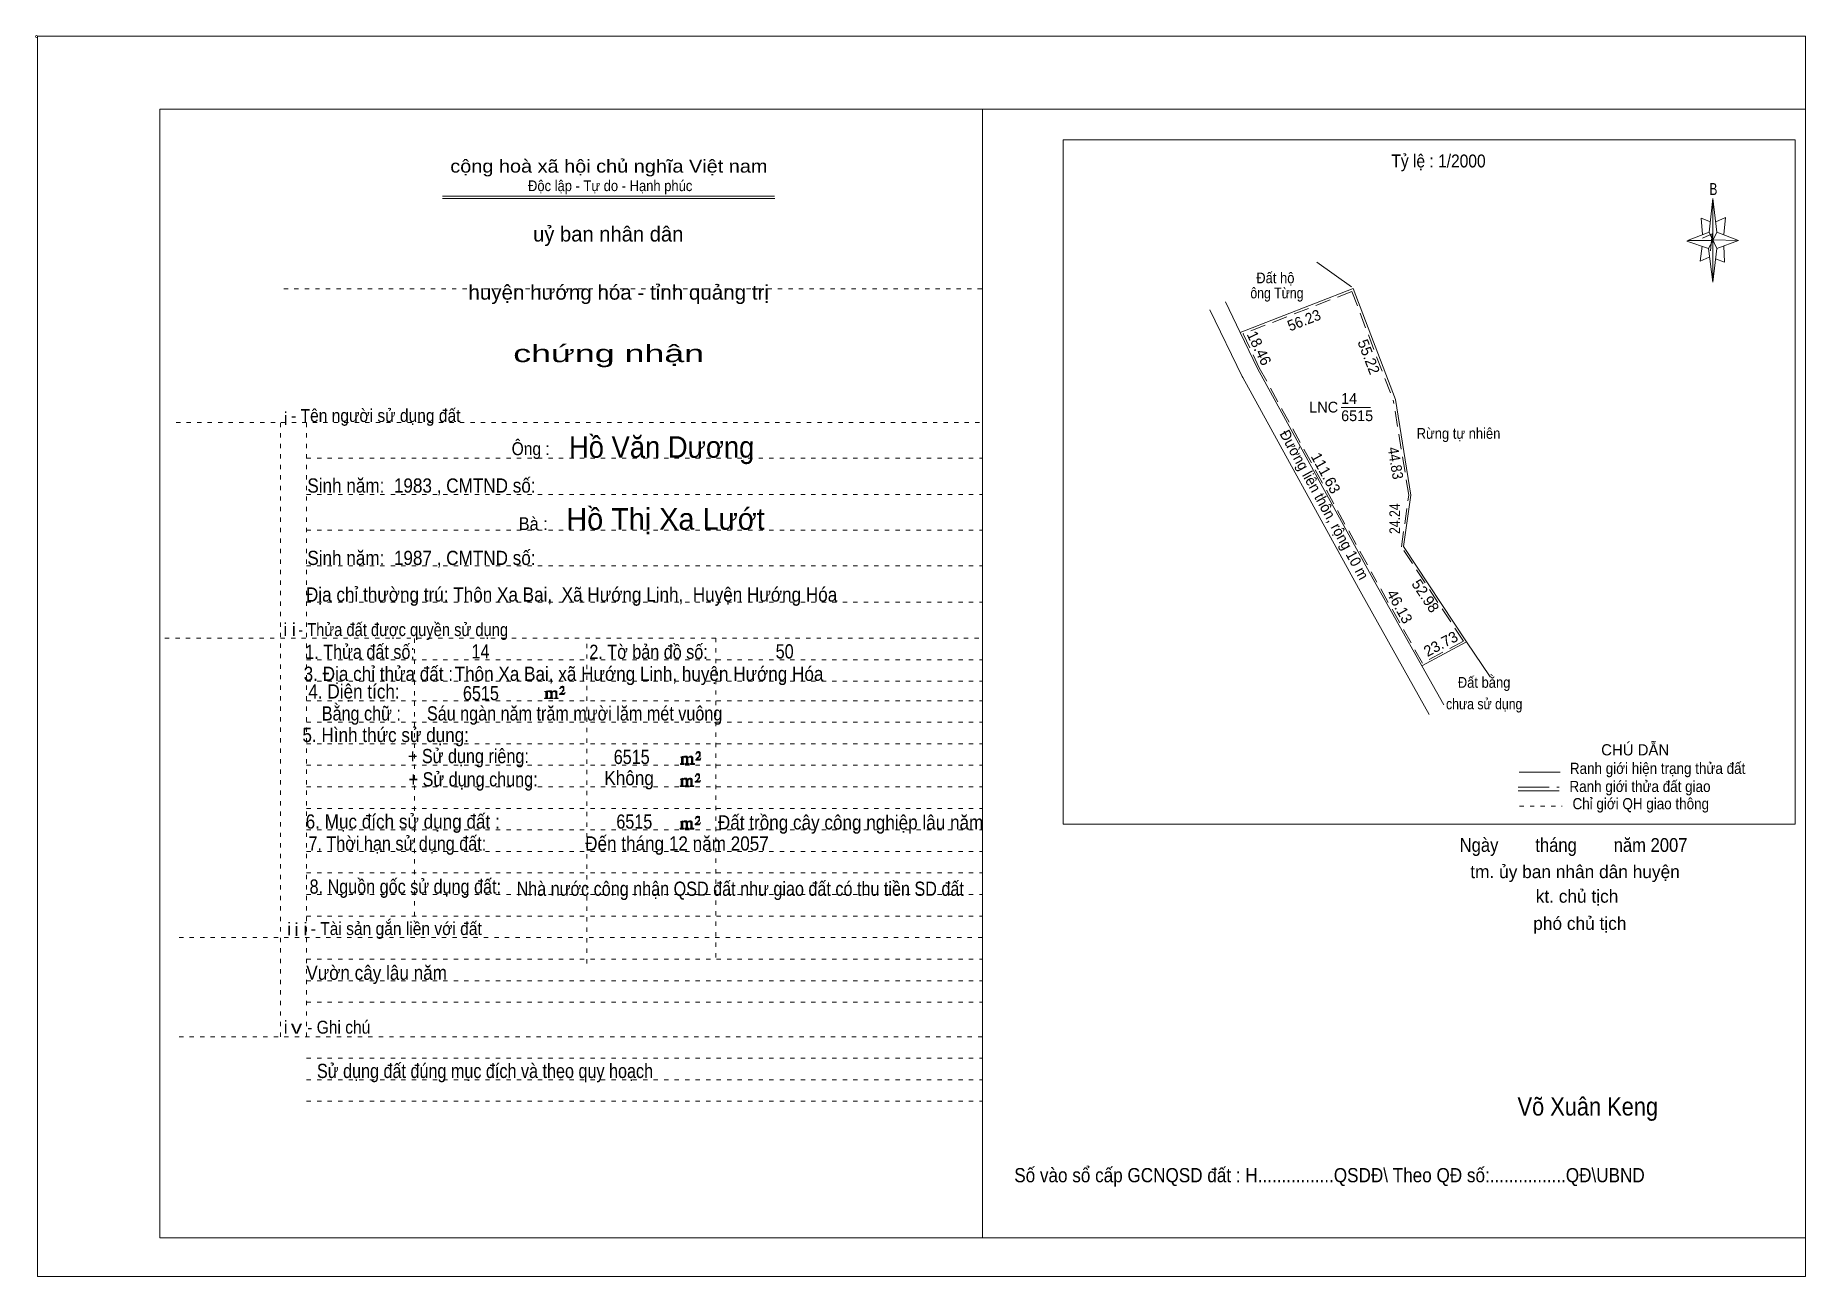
# Model space of a CAD drawing. Header units: centimetres. Extents: x -1.6 to 39.5, y -3.3 to 25.5.
import ezdxf
from ezdxf.enums import TextEntityAlignment as Align

# ---------------------------------------------------------------- set-up
doc = ezdxf.new("R2010")
doc.units = ezdxf.units.CM
doc.header["$LTSCALE"] = 0.12
for name, pattern in [('DOTTED', [1.5, 0.3, -1.2]), ('LONG_DASHED', [7.5, 6, -1.5]), ('MEDIUM_DASHED', [4.5, 3, -1.5])]:
    doc.linetypes.add(name, pattern=pattern)
for name, color, linetype, lineweight in [('1', 7, 'DOTTED', 13), ('10', 7, 'Continuous', 13), ('4', 7, 'Continuous', 13), ('5', 7, 'Continuous', 13), ('50', 7, 'Continuous', 13)]:
    doc.layers.add(name, color=color, linetype=linetype, lineweight=lineweight)

msp = doc.modelspace()

# ---------------------------------------------------------------- hatches: boundary and pattern name
at = {"layer": '50'}
for points in [[(10.27, 10.13), (10.27, 10.12), (10.27, 10.11), (10.25, 10.11), (10.24, 10.11), (10.24, 10.1), (10.33, 10.1), (10.33, 10.11), (10.32, 10.11), (10.31, 10.11), (10.31, 10.12), (10.31, 10.13), (10.31, 10.24), (10.31, 10.25), (10.32, 10.26), (10.34, 10.26), (10.35, 10.26), (10.36, 10.26), (10.37, 10.25), (10.39, 10.22), (10.39, 10.13), (10.37, 10.12), (10.37, 10.11), (10.36, 10.11), (10.35, 10.11), (10.35, 10.1), (10.44, 10.1), (10.44, 10.11), (10.43, 10.11), (10.42, 10.11), (10.42, 10.12), (10.42, 10.13), (10.42, 10.24), (10.44, 10.26), (10.45, 10.26), (10.46, 10.26), (10.49, 10.26), (10.49, 10.25), (10.5, 10.24), (10.5, 10.22), (10.5, 10.13), (10.5, 10.12), (10.49, 10.11), (10.49, 10.11), (10.47, 10.11), (10.47, 10.1), (10.56, 10.1), (10.56, 10.11), (10.55, 10.11), (10.54, 10.11), (10.53, 10.12), (10.53, 10.13), (10.53, 10.2), (10.53, 10.25), (10.53, 10.26), (10.52, 10.27), (10.5, 10.28), (10.47, 10.28), (10.46, 10.28), (10.44, 10.27), (10.41, 10.25), (10.41, 10.26), (10.4, 10.28), (10.39, 10.28), (10.37, 10.28), (10.35, 10.28), (10.34, 10.28), (10.32, 10.26), (10.31, 10.26), (10.31, 10.25), (10.31, 10.25), (10.31, 10.26), (10.31, 10.28), (10.24, 10.26), (10.24, 10.26), (10.25, 10.26), (10.27, 10.25), (10.27, 10.24), (10.27, 10.23)], [(10.69, 10.19), (10.72, 10.24), (10.72, 10.24), (10.71, 10.22), (10.69, 10.22), (10.68, 10.22), (10.63, 10.22), (10.66, 10.26), (10.67, 10.27), (10.69, 10.28), (10.69, 10.3), (10.69, 10.32), (10.69, 10.34), (10.69, 10.35), (10.69, 10.37), (10.68, 10.38), (10.67, 10.38), (10.66, 10.39), (10.65, 10.39), (10.63, 10.38), (10.63, 10.38), (10.62, 10.37), (10.61, 10.35), (10.59, 10.33), (10.61, 10.33), (10.61, 10.35), (10.62, 10.35), (10.63, 10.36), (10.65, 10.36), (10.66, 10.36), (10.67, 10.35), (10.68, 10.35), (10.68, 10.32), (10.68, 10.3), (10.66, 10.28), (10.66, 10.26), (10.65, 10.25), (10.59, 10.2), (10.59, 10.19)], [(13.42, 8.61), (13.42, 8.6), (13.42, 8.59), (13.41, 8.59), (13.4, 8.59), (13.4, 8.57), (13.48, 8.57), (13.48, 8.59), (13.47, 8.59), (13.46, 8.59), (13.46, 8.6), (13.46, 8.61), (13.46, 8.72), (13.46, 8.73), (13.47, 8.74), (13.5, 8.74), (13.51, 8.74), (13.52, 8.74), (13.53, 8.73), (13.54, 8.69), (13.54, 8.61), (13.53, 8.6), (13.53, 8.59), (13.52, 8.59), (13.51, 8.59), (13.51, 8.57), (13.6, 8.57), (13.6, 8.59), (13.58, 8.59), (13.57, 8.59), (13.57, 8.6), (13.57, 8.61), (13.57, 8.72), (13.6, 8.74), (13.61, 8.74), (13.62, 8.74), (13.64, 8.74), (13.64, 8.73), (13.65, 8.72), (13.65, 8.69), (13.65, 8.61), (13.65, 8.6), (13.64, 8.59), (13.64, 8.59), (13.63, 8.59), (13.63, 8.57), (13.72, 8.57), (13.72, 8.59), (13.7, 8.59), (13.69, 8.59), (13.68, 8.6), (13.68, 8.61), (13.68, 8.68), (13.68, 8.73), (13.68, 8.74), (13.67, 8.75), (13.65, 8.76), (13.63, 8.76), (13.62, 8.76), (13.6, 8.75), (13.56, 8.73), (13.56, 8.74), (13.55, 8.76), (13.54, 8.76), (13.53, 8.76), (13.51, 8.76), (13.5, 8.76), (13.47, 8.74), (13.46, 8.74), (13.46, 8.73), (13.46, 8.73), (13.46, 8.74), (13.46, 8.76), (13.4, 8.74), (13.4, 8.74), (13.41, 8.74), (13.42, 8.73), (13.42, 8.72), (13.42, 8.71)], [(13.85, 8.67), (13.87, 8.72), (13.87, 8.72), (13.86, 8.69), (13.85, 8.69), (13.84, 8.69), (13.78, 8.69), (13.82, 8.74), (13.83, 8.75), (13.85, 8.76), (13.85, 8.78), (13.85, 8.79), (13.85, 8.82), (13.85, 8.83), (13.85, 8.85), (13.84, 8.86), (13.83, 8.86), (13.82, 8.87), (13.8, 8.87), (13.78, 8.86), (13.78, 8.86), (13.77, 8.85), (13.76, 8.83), (13.75, 8.81), (13.76, 8.81), (13.76, 8.83), (13.77, 8.83), (13.78, 8.84), (13.8, 8.84), (13.82, 8.84), (13.83, 8.83), (13.84, 8.83), (13.84, 8.79), (13.84, 8.78), (13.82, 8.76), (13.82, 8.74), (13.8, 8.73), (13.75, 8.68), (13.75, 8.67)], [(13.41, 8.09), (13.41, 8.08), (13.41, 8.07), (13.4, 8.07), (13.39, 8.07), (13.39, 8.06), (13.48, 8.06), (13.48, 8.07), (13.47, 8.07), (13.45, 8.07), (13.45, 8.08), (13.45, 8.09), (13.45, 8.2), (13.45, 8.21), (13.47, 8.23), (13.49, 8.23), (13.5, 8.23), (13.51, 8.23), (13.52, 8.21), (13.53, 8.18), (13.53, 8.09), (13.52, 8.08), (13.52, 8.07), (13.51, 8.07), (13.5, 8.07), (13.5, 8.06), (13.59, 8.06), (13.59, 8.07), (13.58, 8.07), (13.57, 8.07), (13.57, 8.08), (13.57, 8.09), (13.57, 8.2), (13.59, 8.23), (13.6, 8.23), (13.61, 8.23), (13.63, 8.23), (13.63, 8.21), (13.64, 8.2), (13.64, 8.18), (13.64, 8.09), (13.64, 8.08), (13.63, 8.07), (13.63, 8.07), (13.62, 8.07), (13.62, 8.06), (13.71, 8.06), (13.71, 8.07), (13.7, 8.07), (13.69, 8.07), (13.67, 8.08), (13.67, 8.09), (13.67, 8.17), (13.67, 8.21), (13.67, 8.23), (13.66, 8.24), (13.64, 8.25), (13.62, 8.25), (13.61, 8.25), (13.59, 8.24), (13.55, 8.21), (13.55, 8.23), (13.54, 8.25), (13.53, 8.25), (13.52, 8.25), (13.5, 8.25), (13.49, 8.25), (13.47, 8.23), (13.45, 8.23), (13.45, 8.21), (13.45, 8.21), (13.45, 8.23), (13.45, 8.25), (13.39, 8.23), (13.39, 8.23), (13.4, 8.23), (13.41, 8.21), (13.41, 8.2), (13.41, 8.19)], [(13.84, 8.16), (13.86, 8.2), (13.86, 8.2), (13.85, 8.18), (13.84, 8.18), (13.83, 8.18), (13.77, 8.18), (13.81, 8.23), (13.82, 8.24), (13.84, 8.25), (13.84, 8.27), (13.84, 8.28), (13.84, 8.3), (13.84, 8.31), (13.84, 8.34), (13.83, 8.35), (13.82, 8.35), (13.81, 8.36), (13.8, 8.36), (13.77, 8.35), (13.77, 8.35), (13.76, 8.34), (13.75, 8.31), (13.74, 8.29), (13.75, 8.29), (13.75, 8.31), (13.76, 8.31), (13.77, 8.33), (13.8, 8.33), (13.81, 8.33), (13.82, 8.31), (13.83, 8.31), (13.83, 8.28), (13.83, 8.27), (13.81, 8.25), (13.81, 8.23), (13.8, 8.21), (13.74, 8.17), (13.74, 8.16)], [(13.41, 7.11), (13.41, 7.1), (13.41, 7.09), (13.4, 7.09), (13.39, 7.09), (13.39, 7.07), (13.47, 7.07), (13.47, 7.09), (13.46, 7.09), (13.45, 7.09), (13.45, 7.1), (13.45, 7.11), (13.45, 7.22), (13.45, 7.23), (13.46, 7.24), (13.49, 7.24), (13.5, 7.24), (13.51, 7.24), (13.52, 7.23), (13.53, 7.19), (13.53, 7.11), (13.52, 7.1), (13.52, 7.09), (13.51, 7.09), (13.5, 7.09), (13.5, 7.07), (13.59, 7.07), (13.59, 7.09), (13.57, 7.09), (13.56, 7.09), (13.56, 7.1), (13.56, 7.11), (13.56, 7.22), (13.59, 7.24), (13.6, 7.24), (13.61, 7.24), (13.63, 7.24), (13.63, 7.23), (13.64, 7.22), (13.64, 7.19), (13.64, 7.11), (13.64, 7.1), (13.63, 7.09), (13.63, 7.09), (13.62, 7.09), (13.62, 7.07), (13.71, 7.07), (13.71, 7.09), (13.69, 7.09), (13.68, 7.09), (13.67, 7.1), (13.67, 7.11), (13.67, 7.18), (13.67, 7.23), (13.67, 7.24), (13.66, 7.25), (13.64, 7.26), (13.62, 7.26), (13.61, 7.26), (13.59, 7.25), (13.55, 7.23), (13.55, 7.24), (13.54, 7.26), (13.53, 7.26), (13.52, 7.26), (13.5, 7.26), (13.49, 7.26), (13.46, 7.24), (13.45, 7.24), (13.45, 7.23), (13.45, 7.23), (13.45, 7.24), (13.45, 7.26), (13.39, 7.24), (13.39, 7.24), (13.4, 7.24), (13.41, 7.23), (13.41, 7.22), (13.41, 7.21)], [(13.84, 7.17), (13.86, 7.22), (13.86, 7.22), (13.85, 7.19), (13.84, 7.19), (13.83, 7.19), (13.77, 7.19), (13.81, 7.24), (13.82, 7.25), (13.84, 7.26), (13.84, 7.28), (13.84, 7.29), (13.84, 7.32), (13.84, 7.33), (13.84, 7.35), (13.83, 7.36), (13.82, 7.36), (13.81, 7.37), (13.79, 7.37), (13.77, 7.36), (13.77, 7.36), (13.76, 7.35), (13.75, 7.33), (13.74, 7.31), (13.75, 7.31), (13.75, 7.33), (13.76, 7.33), (13.77, 7.34), (13.79, 7.34), (13.81, 7.34), (13.82, 7.33), (13.83, 7.33), (13.83, 7.29), (13.83, 7.28), (13.81, 7.26), (13.81, 7.24), (13.79, 7.23), (13.74, 7.18), (13.74, 7.17)]]:
    msp.add_hatch(color=256, dxfattribs=at).paths.add_polyline_path(points)

# ---------------------------------------------------------------- linework, layer by layer
at = {"layer": '1', "linetype": 'Continuous'}
for p, q in [((1.31, -2.42), (1.31, 23.78)), ((1.31, 23.78), (39.51, 23.78)), ((20.41, -2.42), (20.41, 23.78)), ((39.51, -2.42), (39.51, 23.78)), ((7.87, 21.76), (15.58, 21.76)), ((7.87, 21.71), (15.59, 21.71)), ((37.26, 20.55), (36.75, 20.72)), ((1.31, -2.42), (39.51, -2.42))]:
    msp.add_line(p, q, dxfattribs=at)
at = {"layer": '1'}
for p, q in [((4.19, 19.61), (20.41, 19.61)), ((1.69, 16.51), (20.41, 16.51)), ((4.11, 2.25), (4.11, 16.51)), ((4.72, 2.25), (4.72, 16.51)), ((4.72, 15.68), (20.41, 15.68)), ((4.72, 14.84), (20.41, 14.84)), ((4.72, 14.01), (20.41, 14.01)), ((4.72, 13.18), (20.41, 13.18)), ((4.72, 12.34), (20.41, 12.34)), ((1.43, 11.5), (20.41, 11.5)), ((7.22, 5.05), (7.22, 11.5)), ((11.22, 3.95), (11.22, 11.5)), ((14.22, 4.09), (14.22, 11.5)), ((4.72, 11), (20.41, 11)), ((4.72, 10.5), (20.41, 10.5)), ((4.72, 10.05), (20.41, 10.05)), ((4.72, 9.55), (20.41, 9.55)), ((4.72, 9.05), (20.41, 9.05)), ((4.72, 8.55), (20.41, 8.55)), ((4.72, 8.05), (20.41, 8.05)), ((4.72, 7.55), (20.41, 7.55)), ((4.72, 7.05), (20.41, 7.05)), ((4.72, 6.55), (20.41, 6.55)), ((4.72, 6.05), (20.41, 6.05)), ((4.72, 5.55), (20.41, 5.55)), ((4.72, 5.05), (20.41, 5.05)), ((1.76, 4.55), (20.41, 4.55)), ((4.72, 4.05), (20.41, 4.05)), ((4.72, 3.55), (20.41, 3.55)), ((4.72, 3.05), (20.41, 3.05)), ((1.76, 2.25), (20.41, 2.25)), ((4.72, 1.75), (20.41, 1.75)), ((4.72, 1.25), (20.41, 1.25)), ((4.72, 0.75), (20.41, 0.75))]:
    msp.add_line(p, q, dxfattribs=at)
at = {"layer": '1', "linetype": 'Continuous'}
msp.add_lwpolyline([(-1.53, -3.32), (39.51, -3.32), (39.51, 25.48), (-1.53, 25.48)], close=True, dxfattribs=at)
msp.add_lwpolyline([(37.27, 20.35), (37.06, 20.25), (37.11, 20.6)], dxfattribs=at)
at = {"layer": '10'}
for p, q in [((28.17, 20.23), (28.97, 19.66)), ((26.39, 18.6), (26.05, 19.31)), ((29.01, 19.62), (26.39, 18.6)), ((29.01, 19.62), (29.99, 17.04)), ((25.68, 19.12), (26.43, 17.58)), ((26.45, 17.55), (26.43, 17.58)), ((29.13, 12.66), (26.45, 17.55)), ((28.73, 16.86), (29.41, 16.86)), ((30.6, 10.86), (29.47, 12.87)), ((29.13, 12.66), (29.21, 12.52)), ((29.21, 12.52), (30.77, 9.73)), ((31.64, 11.42), (30.6, 10.86)), ((31.64, 11.42), (32.19, 10.6)), ((31.11, 9.95), (30.6, 10.86))]:
    msp.add_line(p, q, dxfattribs=at)
at = {"layer": '10', "linetype": 'MEDIUM_DASHED'}
for q in [(26.46, 18.57), (29.94, 17.02)]:
    msp.add_line((28.98, 19.55), q, dxfattribs=at)
at = {"layer": '10'}
for points in [[(26.39, 18.6), (26.79, 17.76), (29.47, 12.87)], [(31.64, 11.42), (30.18, 13.63), (30.35, 14.82), (29.99, 17.04)]]:
    msp.add_lwpolyline(points, dxfattribs=at)
at = {"layer": '10', "linetype": 'MEDIUM_DASHED'}
for points in [[(26.46, 18.57), (26.83, 17.78), (29.51, 12.89)], [(31.57, 11.43), (30.13, 13.62), (30.3, 14.82), (29.94, 17.03)], [(31.57, 11.43), (30.62, 10.92), (29.51, 12.89)]]:
    msp.add_lwpolyline(points, dxfattribs=at)
at = {"layer": '4'}
for p, q in [((32.86, 8.39), (33.81, 8.39)), ((32.84, 7.96), (33.79, 7.96))]:
    msp.add_line(p, q, dxfattribs=at)
at = {"layer": '4', "linetype": 'LONG_DASHED'}
msp.add_line((32.84, 8.04), (33.79, 8.04), dxfattribs=at)
at = {"layer": '4', "linetype": 'DOTTED'}
msp.add_line((32.87, 7.6), (33.86, 7.6), dxfattribs=at)
at = {"layer": '4'}
msp.add_lwpolyline([(22.28, 23.07), (39.27, 23.07), (39.27, 7.18), (22.28, 7.18)], close=True, dxfattribs=at)
msp.add_circle((-1.55, 25.47), 0.025, dxfattribs=at)
at = {"layer": '5'}
for p, q in [((37.27, 20.93), (37.36, 21.71)), ((37.45, 20.55), (37.36, 19.77)), ((37.45, 20.93), (37.95, 20.73)), ((37.61, 20.61), (37.63, 20.23)), ((37.63, 20.23), (37.42, 20.31))]:
    msp.add_line(p, q, dxfattribs=at)
for points in [[(37.36, 21.71), (37.45, 20.93), (37.36, 20.73)], [(37.36, 20.73), (36.77, 20.73), (37.27, 20.93), (37.45, 20.55), (37.95, 20.73), (37.36, 20.75)], [(37.36, 20.73), (37.36, 19.77), (37.26, 20.55)]]:
    msp.add_lwpolyline(points, close=True, dxfattribs=at)
for points in [[(37.3, 21.17), (37.09, 21.25), (37.12, 20.87)], [(37.43, 21.17), (37.65, 21.27), (37.61, 20.87)], [(37.36, 20.73), (37.27, 20.93), (36.77, 20.73)], [(37.12, 20.79), (37.34, 20.89), (37.3, 20.49)], [(37.36, 20.73), (37.45, 20.55), (37.95, 20.73)]]:
    msp.add_lwpolyline(points, dxfattribs=at)
at = {"layer": '50'}
for points in [[(10.27, 10.13), (10.27, 10.12), (10.27, 10.11), (10.25, 10.11), (10.24, 10.11), (10.24, 10.1), (10.33, 10.1), (10.33, 10.11), (10.32, 10.11), (10.31, 10.11), (10.31, 10.12), (10.31, 10.13), (10.31, 10.24), (10.31, 10.25), (10.32, 10.26), (10.34, 10.26), (10.35, 10.26), (10.36, 10.26), (10.37, 10.25), (10.39, 10.22), (10.39, 10.13), (10.37, 10.12), (10.37, 10.11), (10.36, 10.11), (10.35, 10.11), (10.35, 10.1), (10.44, 10.1), (10.44, 10.11), (10.43, 10.11), (10.42, 10.11), (10.42, 10.12), (10.42, 10.13), (10.42, 10.24), (10.44, 10.26), (10.45, 10.26), (10.46, 10.26), (10.49, 10.26), (10.49, 10.25), (10.5, 10.24), (10.5, 10.22), (10.5, 10.13), (10.5, 10.12), (10.49, 10.11), (10.49, 10.11), (10.47, 10.11), (10.47, 10.1), (10.56, 10.1), (10.56, 10.11), (10.55, 10.11), (10.54, 10.11), (10.53, 10.12), (10.53, 10.13), (10.53, 10.2), (10.53, 10.25), (10.53, 10.26), (10.52, 10.27), (10.5, 10.28), (10.47, 10.28), (10.46, 10.28), (10.44, 10.27), (10.41, 10.25), (10.41, 10.26), (10.4, 10.28), (10.39, 10.28), (10.37, 10.28), (10.35, 10.28), (10.34, 10.28), (10.32, 10.26), (10.31, 10.26), (10.31, 10.25), (10.31, 10.25), (10.31, 10.26), (10.31, 10.28), (10.24, 10.26), (10.24, 10.26), (10.25, 10.26), (10.27, 10.25), (10.27, 10.24), (10.27, 10.23)], [(10.69, 10.19), (10.72, 10.24), (10.72, 10.24), (10.71, 10.22), (10.69, 10.22), (10.68, 10.22), (10.63, 10.22), (10.66, 10.26), (10.67, 10.27), (10.69, 10.28), (10.69, 10.3), (10.69, 10.32), (10.69, 10.34), (10.69, 10.35), (10.69, 10.37), (10.68, 10.38), (10.67, 10.38), (10.66, 10.39), (10.65, 10.39), (10.63, 10.38), (10.63, 10.38), (10.62, 10.37), (10.61, 10.35), (10.59, 10.33), (10.61, 10.33), (10.61, 10.35), (10.62, 10.35), (10.63, 10.36), (10.65, 10.36), (10.66, 10.36), (10.67, 10.35), (10.68, 10.35), (10.68, 10.32), (10.68, 10.3), (10.66, 10.28), (10.66, 10.26), (10.65, 10.25), (10.59, 10.2), (10.59, 10.19)], [(13.42, 8.61), (13.42, 8.6), (13.42, 8.59), (13.41, 8.59), (13.4, 8.59), (13.4, 8.57), (13.48, 8.57), (13.48, 8.59), (13.47, 8.59), (13.46, 8.59), (13.46, 8.6), (13.46, 8.61), (13.46, 8.72), (13.46, 8.73), (13.47, 8.74), (13.5, 8.74), (13.51, 8.74), (13.52, 8.74), (13.53, 8.73), (13.54, 8.69), (13.54, 8.61), (13.53, 8.6), (13.53, 8.59), (13.52, 8.59), (13.51, 8.59), (13.51, 8.57), (13.6, 8.57), (13.6, 8.59), (13.58, 8.59), (13.57, 8.59), (13.57, 8.6), (13.57, 8.61), (13.57, 8.72), (13.6, 8.74), (13.61, 8.74), (13.62, 8.74), (13.64, 8.74), (13.64, 8.73), (13.65, 8.72), (13.65, 8.69), (13.65, 8.61), (13.65, 8.6), (13.64, 8.59), (13.64, 8.59), (13.63, 8.59), (13.63, 8.57), (13.72, 8.57), (13.72, 8.59), (13.7, 8.59), (13.69, 8.59), (13.68, 8.6), (13.68, 8.61), (13.68, 8.68), (13.68, 8.73), (13.68, 8.74), (13.67, 8.75), (13.65, 8.76), (13.63, 8.76), (13.62, 8.76), (13.6, 8.75), (13.56, 8.73), (13.56, 8.74), (13.55, 8.76), (13.54, 8.76), (13.53, 8.76), (13.51, 8.76), (13.5, 8.76), (13.47, 8.74), (13.46, 8.74), (13.46, 8.73), (13.46, 8.73), (13.46, 8.74), (13.46, 8.76), (13.4, 8.74), (13.4, 8.74), (13.41, 8.74), (13.42, 8.73), (13.42, 8.72), (13.42, 8.71)], [(13.85, 8.67), (13.87, 8.72), (13.87, 8.72), (13.86, 8.69), (13.85, 8.69), (13.84, 8.69), (13.78, 8.69), (13.82, 8.74), (13.83, 8.75), (13.85, 8.76), (13.85, 8.78), (13.85, 8.79), (13.85, 8.82), (13.85, 8.83), (13.85, 8.85), (13.84, 8.86), (13.83, 8.86), (13.82, 8.87), (13.8, 8.87), (13.78, 8.86), (13.78, 8.86), (13.77, 8.85), (13.76, 8.83), (13.75, 8.81), (13.76, 8.81), (13.76, 8.83), (13.77, 8.83), (13.78, 8.84), (13.8, 8.84), (13.82, 8.84), (13.83, 8.83), (13.84, 8.83), (13.84, 8.79), (13.84, 8.78), (13.82, 8.76), (13.82, 8.74), (13.8, 8.73), (13.75, 8.68), (13.75, 8.67)], [(13.41, 8.09), (13.41, 8.08), (13.41, 8.07), (13.4, 8.07), (13.39, 8.07), (13.39, 8.06), (13.48, 8.06), (13.48, 8.07), (13.47, 8.07), (13.45, 8.07), (13.45, 8.08), (13.45, 8.09), (13.45, 8.2), (13.45, 8.21), (13.47, 8.23), (13.49, 8.23), (13.5, 8.23), (13.51, 8.23), (13.52, 8.21), (13.53, 8.18), (13.53, 8.09), (13.52, 8.08), (13.52, 8.07), (13.51, 8.07), (13.5, 8.07), (13.5, 8.06), (13.59, 8.06), (13.59, 8.07), (13.58, 8.07), (13.57, 8.07), (13.57, 8.08), (13.57, 8.09), (13.57, 8.2), (13.59, 8.23), (13.6, 8.23), (13.61, 8.23), (13.63, 8.23), (13.63, 8.21), (13.64, 8.2), (13.64, 8.18), (13.64, 8.09), (13.64, 8.08), (13.63, 8.07), (13.63, 8.07), (13.62, 8.07), (13.62, 8.06), (13.71, 8.06), (13.71, 8.07), (13.7, 8.07), (13.69, 8.07), (13.67, 8.08), (13.67, 8.09), (13.67, 8.17), (13.67, 8.21), (13.67, 8.23), (13.66, 8.24), (13.64, 8.25), (13.62, 8.25), (13.61, 8.25), (13.59, 8.24), (13.55, 8.21), (13.55, 8.23), (13.54, 8.25), (13.53, 8.25), (13.52, 8.25), (13.5, 8.25), (13.49, 8.25), (13.47, 8.23), (13.45, 8.23), (13.45, 8.21), (13.45, 8.21), (13.45, 8.23), (13.45, 8.25), (13.39, 8.23), (13.39, 8.23), (13.4, 8.23), (13.41, 8.21), (13.41, 8.2), (13.41, 8.19)], [(13.84, 8.16), (13.86, 8.2), (13.86, 8.2), (13.85, 8.18), (13.84, 8.18), (13.83, 8.18), (13.77, 8.18), (13.81, 8.23), (13.82, 8.24), (13.84, 8.25), (13.84, 8.27), (13.84, 8.28), (13.84, 8.3), (13.84, 8.31), (13.84, 8.34), (13.83, 8.35), (13.82, 8.35), (13.81, 8.36), (13.8, 8.36), (13.77, 8.35), (13.77, 8.35), (13.76, 8.34), (13.75, 8.31), (13.74, 8.29), (13.75, 8.29), (13.75, 8.31), (13.76, 8.31), (13.77, 8.33), (13.8, 8.33), (13.81, 8.33), (13.82, 8.31), (13.83, 8.31), (13.83, 8.28), (13.83, 8.27), (13.81, 8.25), (13.81, 8.23), (13.8, 8.21), (13.74, 8.17), (13.74, 8.16)], [(13.41, 7.11), (13.41, 7.1), (13.41, 7.09), (13.4, 7.09), (13.39, 7.09), (13.39, 7.07), (13.47, 7.07), (13.47, 7.09), (13.46, 7.09), (13.45, 7.09), (13.45, 7.1), (13.45, 7.11), (13.45, 7.22), (13.45, 7.23), (13.46, 7.24), (13.49, 7.24), (13.5, 7.24), (13.51, 7.24), (13.52, 7.23), (13.53, 7.19), (13.53, 7.11), (13.52, 7.1), (13.52, 7.09), (13.51, 7.09), (13.5, 7.09), (13.5, 7.07), (13.59, 7.07), (13.59, 7.09), (13.57, 7.09), (13.56, 7.09), (13.56, 7.1), (13.56, 7.11), (13.56, 7.22), (13.59, 7.24), (13.6, 7.24), (13.61, 7.24), (13.63, 7.24), (13.63, 7.23), (13.64, 7.22), (13.64, 7.19), (13.64, 7.11), (13.64, 7.1), (13.63, 7.09), (13.63, 7.09), (13.62, 7.09), (13.62, 7.07), (13.71, 7.07), (13.71, 7.09), (13.69, 7.09), (13.68, 7.09), (13.67, 7.1), (13.67, 7.11), (13.67, 7.18), (13.67, 7.23), (13.67, 7.24), (13.66, 7.25), (13.64, 7.26), (13.62, 7.26), (13.61, 7.26), (13.59, 7.25), (13.55, 7.23), (13.55, 7.24), (13.54, 7.26), (13.53, 7.26), (13.52, 7.26), (13.5, 7.26), (13.49, 7.26), (13.46, 7.24), (13.45, 7.24), (13.45, 7.23), (13.45, 7.23), (13.45, 7.24), (13.45, 7.26), (13.39, 7.24), (13.39, 7.24), (13.4, 7.24), (13.41, 7.23), (13.41, 7.22), (13.41, 7.21)], [(13.84, 7.17), (13.86, 7.22), (13.86, 7.22), (13.85, 7.19), (13.84, 7.19), (13.83, 7.19), (13.77, 7.19), (13.81, 7.24), (13.82, 7.25), (13.84, 7.26), (13.84, 7.28), (13.84, 7.29), (13.84, 7.32), (13.84, 7.33), (13.84, 7.35), (13.83, 7.36), (13.82, 7.36), (13.81, 7.37), (13.79, 7.37), (13.77, 7.36), (13.77, 7.36), (13.76, 7.35), (13.75, 7.33), (13.74, 7.31), (13.75, 7.31), (13.75, 7.33), (13.76, 7.33), (13.77, 7.34), (13.79, 7.34), (13.81, 7.34), (13.82, 7.33), (13.83, 7.33), (13.83, 7.29), (13.83, 7.28), (13.81, 7.26), (13.81, 7.24), (13.79, 7.23), (13.74, 7.18), (13.74, 7.17)]]:
    msp.add_lwpolyline(points, close=True, dxfattribs=at)

# ---------------------------------------------------------------- texts
at = {"layer": '1'}
for s, height, width, p in [('cộng hoà xã hội chủ nghĩa Việt nam', 0.3, 1.15, (11.735, 22.31)), ('Độc lập - Tự do - Hạnh phúc', 0.25, 0.9, (11.765, 21.88)), ('chứng nhận', 0.4, 1.55, (11.73, 17.91)), ('- Tên người sử dụng đất', 0.3, 0.9, (6.325, 16.52)), ('- Thửa đất được quyền sử dụng', 0.3, 0.85, (6.96, 11.55)), ('- Tài sản gắn liền với đất ', 0.3, 0.9, (6.85, 4.61)), ('v', 0.3, 1.3, (4.485, 2.32)), ('- Ghi chú', 0.3, 0.9, (5.465, 2.32))]:
    msp.add_text(s, height=height, dxfattribs=dict(at, width=width)).set_placement(p, align=Align.CENTER)
for s, height, p in [('uỷ ban nhân dân', 0.35, (11.72, 20.71)), ('i', 0.3, (4.235, 16.45)), ('i', 0.3, (4.225, 11.55)), ('i', 0.3, (4.425, 11.55)), ('i', 0.3, (4.315, 4.6)), ('i', 0.3, (4.485, 4.59)), ('i', 0.3, (4.695, 4.6)), ('i', 0.3, (4.235, 2.32))]:
    msp.add_text(s, height=height, dxfattribs=at).set_placement(p, align=Align.CENTER)
at = {"layer": '10'}
for s, height, width, p in [('Tỷ lệ : 1/2000', 0.3, 0.9, (30.99, 22.43)), ('Đất hộ ', 0.25, 0.9, (27.245, 19.74)), ('ông Từng', 0.25, 0.85, (27.24, 19.39)), ('Hồ Văn Dương', 0.5, 0.95, (12.96, 15.69)), ('Rừng tự nhiên', 0.25, 0.9, (31.455, 16.13)), ('Đất bằng ', 0.25, 0.9, (32.09, 10.35)), ('chưa sử dụng ', 0.25, 0.85, (32.09, 9.85)), ('Võ Xuân Keng', 0.42, 0.9, (34.455, 0.42))]:
    msp.add_text(s, height=height, dxfattribs=dict(at, width=width)).set_placement(p, align=Align.CENTER)
for s, rotation, width, p in [('56.23', 21.317, 0.95, (27.915, 18.766)), ('Đường liên thôn, rộng 10 m ', 298.725, 0.95, (28.251, 14.5)), ('44.83', 279.282, 0.9, (29.871, 15.545)), ('24.24', 90, 0.85, (30.1, 14.275))]:
    msp.add_text(s, height=0.25, rotation=rotation, dxfattribs=dict(at, width=width)).set_placement(p, align=Align.CENTER)
for s, rotation, p in [('18.46', 295.885, (26.715, 18.18)), ('55.22', 290.857, (29.255, 17.989)), ('111.63', 298.749, (28.264, 15.275)), ('52.98', 303.6, (30.583, 12.414)), ('46.13', 299.138, (29.979, 12.176)), ('23.73', 28.304, (31.101, 11.26))]:
    msp.add_text(s, height=0.25, rotation=rotation, dxfattribs=at).set_placement(p, align=Align.CENTER)
msp.add_text('LNC', height=0.25, dxfattribs=at).set_placement((28.66, 16.74), align=Align.RIGHT)
for s, p in [('14', (28.73, 16.94)), ('6515', (28.73, 16.54))]:
    msp.add_text(s, height=0.25, dxfattribs=at).set_placement(p)
msp.add_text('Hồ Thị Xa Lướt', height=0.5, dxfattribs=at).set_placement((13.05, 14.02), align=Align.CENTER)
at = {"layer": '4'}
msp.add_text('CHÚ DẪN', height=0.2591, dxfattribs=at).set_placement((35.555, 8.78), align=Align.CENTER)
at = {"layer": '4', "width": 0.9}
for s, p in [('Ranh giới hiện trạng thửa đất', (36.075, 8.35)), ('Ranh giới thửa đất giao ', (35.71, 7.93)), ('Chỉ giới QH giao thông', (35.685, 7.53))]:
    msp.add_text(s, height=0.2591, dxfattribs=at).set_placement(p, align=Align.CENTER)
at = {"layer": '5', "width": 0.75}
msp.add_text('B', height=0.276, dxfattribs=at).set_placement((37.37, 21.79), align=Align.CENTER)
at = {"layer": '50'}
for s, height, width, p in [('  huyện hướng hóa - tỉnh quảng trị', 0.34, 1.05, (11.83, 19.36)), ('Ông :', 0.3, 0.9, (9.92, 15.75)), ('Sinh năm:  1983 , CMTND số: ', 0.33, 0.9, (7.44, 14.88)), ('Bà :', 0.3, 0.95, (9.98, 14.01)), ('Sinh năm:  1987 , CMTND số:  ', 0.33, 0.9, (7.495, 13.2)), ('Địa chỉ thường trú: Thôn Xa Bai,  Xã Hướng Linh,  Huyện Hướng Hóa', 0.33, 0.9, (10.87, 12.35)), ('1. Thửa đất số:  ', 0.33, 0.85, (6.065, 11.02)), ('14', 0.33, 0.85, (8.755, 11.03)), ('2. Tờ bản đồ số:  ', 0.33, 0.85, (12.76, 11.02)), ('50', 0.33, 0.85, (15.815, 11.03)), ('3. Địa chỉ thửa đất : ', 0.33, 0.9, (6.44, 10.51)), ('Thôn Xa Bai, xã Hướng Linh, huyện Hướng Hóa', 0.33, 0.9, (12.435, 10.51)), ('4. Diện tích: ', 0.33, 0.9, (5.875, 10.1)), ('6515', 0.33, 0.85, (8.765, 10.06)), ('Bằng chữ :', 0.33, 0.85, (5.99, 9.59)), ('Sáu ngàn năm trăm mười lăm mét vuông', 0.33, 0.85, (10.94, 9.59)), ('5. Hình thức sử dụng:', 0.33, 0.9, (6.555, 9.09)), ('+ Sử dụng riêng:', 0.33, 0.85, (8.475, 8.6)), ('6515', 0.33, 0.85, (12.265, 8.58)), ('+ Sử dụng chung:', 0.33, 0.85, (8.585, 8.06)), ('Không', 0.33, 0.9, (12.205, 8.09)), ('6. Mục đích sử dụng đất :', 0.33, 0.9, (6.95, 7.08)), ('6515', 0.33, 0.85, (12.325, 7.08)), ('Đất trồng cây công nghiệp lâu năm', 0.33, 0.9, (17.345, 7.06)), ('7. Thời hạn sử dụng đất:', 0.33, 0.85, (6.825, 6.57)), ('Đến tháng 12 năm 2057', 0.33, 0.9, (13.315, 6.57)), ('Ngày        tháng        năm 2007', 0.32, 0.9, (34.125, 6.54)), ('8. Nguồn gốc sử dụng đất:', 0.33, 0.85, (7.01, 5.57)), ('Nhà nước công nhận QSD đất như giao đất có thu tiền SD đất ', 0.33, 0.85, (14.835, 5.52)), ('Vườn cây lâu năm', 0.33, 0.9, (6.345, 3.57)), ('Sử dụng đất đúng mục đích và theo quy hoạch', 0.33, 0.85, (8.86, 1.29)), ('Số vào sổ cấp GCNQSD đất : H................QSDĐ\\ Theo QĐ số:................QĐ\\UBND', 0.33, 0.9, (28.46, -1.13))]:
    msp.add_text(s, height=height, dxfattribs=dict(at, width=width)).set_placement(p, align=Align.CENTER)
for s, p in [('tm. ủy ban nhân dân huyện ', (34.215, 5.93)), ('kt. chủ tịch', (34.205, 5.36)), ('phó chủ tịch', (34.27, 4.73))]:
    msp.add_text(s, height=0.3, dxfattribs=at).set_placement(p, align=Align.CENTER)

doc.saveas('drawing.dxf')
